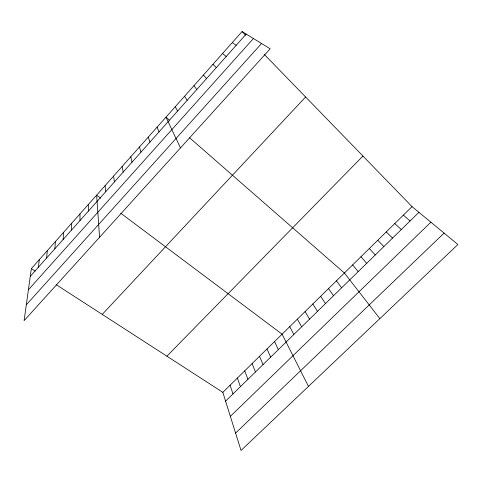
<?xml version="1.0" encoding="UTF-8"?>
<svg xmlns="http://www.w3.org/2000/svg" width="482" height="482" viewBox="0 0 482 482"><rect width="100%" height="100%" fill="white"/><g stroke="black" fill="none" stroke-linecap="round" stroke-linejoin="round"><path stroke-width="0.72" d="M71.547 230.035L71.704 223.22M63.172 239.44L63.516 232.432M54.852 248.772L55.382 241.578M46.597 258.033L47.314 250.658M38.403 267.221L39.301 259.671M31.348 268.619L24.1 320.644L270.179 48.809L242.085 31.547L31.348 268.619L35.114 271.053M30.27 276.349L246.206 34.077M28.396 289.809L253.424 38.512M26.305 304.823L261.545 43.501M102.226 314.409L305.612 96.99M166.886 356.18L362.928 156.035M222.829 392.324L412.032 206.621L457.9 244.513L241.03 450.453L222.829 392.324L56.141 284.633M225.594 401.144L418.93 212.321M230.354 416.346L430.878 222.19M235.59 433.077L444.091 233.107M232.3 42.555L236.156 45.35M100.684 198.186L96.647 195.162L99.557 237.289M120.759 213.231L282.091 334.159L308.48 386.401M222.594 53.472L226.197 56.533M403.38 215.117L410.074 220.973M169.339 120.072L165.995 117.15L180.467 147.908M189.637 137.804L344.395 273.011L379.864 318.614M394.782 223.558L401.277 229.565M386.245 231.938L392.541 238.096M212.972 64.299L216.316 67.613M242.085 31.547L245.627 35.198M264.208 54.333L412.032 206.621M377.761 240.259L383.865 246.567M369.339 248.531L375.249 254.984M203.422 75.041L206.519 78.608M360.97 256.743L366.694 263.341M352.655 264.901L358.192 271.643M193.951 85.694L196.801 89.507M336.436 280.825L341.605 287.838M328.519 288.591L333.52 295.737M320.663 296.303L325.489 303.582M184.558 96.261L187.161 100.322M312.848 303.973L317.505 311.378M305.088 311.589L309.571 319.126M297.37 319.162L301.69 326.82M175.237 106.745L177.605 111.047M289.706 326.688L293.863 334.466M274.523 341.593L278.355 349.613M266.998 348.974L270.673 357.114M259.521 356.312L263.039 364.573M252.092 363.603L255.454 371.977M157.09 127.164L159 131.917M244.711 370.851L247.923 379.334M237.373 378.051L240.428 386.648M148.257 137.099L149.944 142.082M230.077 385.208L232.987 393.921M139.491 146.962L140.961 152.161M130.791 156.746L132.05 162.157M122.157 166.459L123.205 172.08M113.589 176.099L114.427 181.931M105.088 185.666L105.721 191.697M88.272 204.579L88.501 211.014M79.958 213.936L79.994 220.563"/></g></svg>
